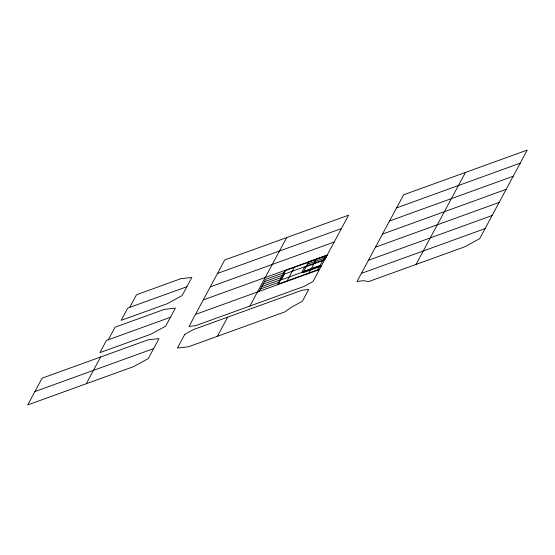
<?xml version="1.0" encoding="UTF-8"?>
<svg xmlns="http://www.w3.org/2000/svg" width="555" height="555" viewBox="0 0 555 555"><rect width="100%" height="100%" fill="white"/><g stroke="black" fill="none" stroke-linecap="round" stroke-linejoin="round"><path stroke-width="0.83" d="M86.302 383.727L133.554 366.64L148.275 358.585L159.014 338.599L147.935 339.882L42.055 378.198L27.75 404.921L86.302 383.727L100.608 357.011M170.454 317.28L175.38 308.094L164.329 309.378L115.072 327.186L108.253 339.778L106.428 340.437L99.886 352.654L150.988 334.159L165.709 326.104L170.454 317.28L108.253 339.778M186.889 286.713L191.857 277.438L180.777 278.721L136.523 294.726L129.71 307.387L127.768 308.087L121.129 320.367L167.388 303.647L182.109 295.593L186.889 286.713L129.71 307.387M195.478 314.414L189.033 326.43L195.7 325.653L304.119 286.408L312.944 281.579L348.63 215.16L224.713 259.983L195.478 314.414L319.396 269.591M217.387 336.309L227.661 317.162M286.692 237.561L249.91 306.027M382.492 234.085L357.011 281.531L363.241 280.663L368.687 281.565L464.951 246.732L479.673 238.678L527.25 150.079L403.631 194.791L382.492 234.085L506.16 189.352M416.021 264.437L465.458 172.432M259.282 291.278L265.713 279.325L283.931 272.727M277.465 284.757L285.256 270.264M287.129 280.872L294.407 267.344M308.948 261.696L302.954 272.845L321.185 266.247M308.996 272.963L316.274 259.428M396.596 207.889L520.222 163.163M217.504 273.421L341.422 228.598M389.561 220.98L513.195 176.254M210.283 286.873L334.172 242.049M203.283 299.922L327.173 255.106M308.906 261.766L327.131 255.175L324.557 259.955L304.515 267.212L301.948 271.992L320.166 265.394M307.623 264.159L325.847 257.569M322.996 260.135L284.451 274.08L281.371 279.817L319.909 265.873M264.423 281.711L282.648 275.12M263.139 284.104L281.364 277.514M261.856 286.491L280.074 279.9M375.464 247.176L499.132 202.436M260.566 288.884L278.79 282.294M368.43 260.274L492.105 215.527M361.395 273.365L485.07 228.618M34.903 391.559L153.645 348.589M184.808 334.311L177.44 348.034L188.52 346.75L284.701 311.952L291.528 307.199L302.399 301.199L308.719 289.46L302.045 290.237L193.591 329.497L184.808 334.311M285.582 270.535L278.312 284.063L317.814 269.772L325.091 256.243L285.582 270.535"/></g></svg>
